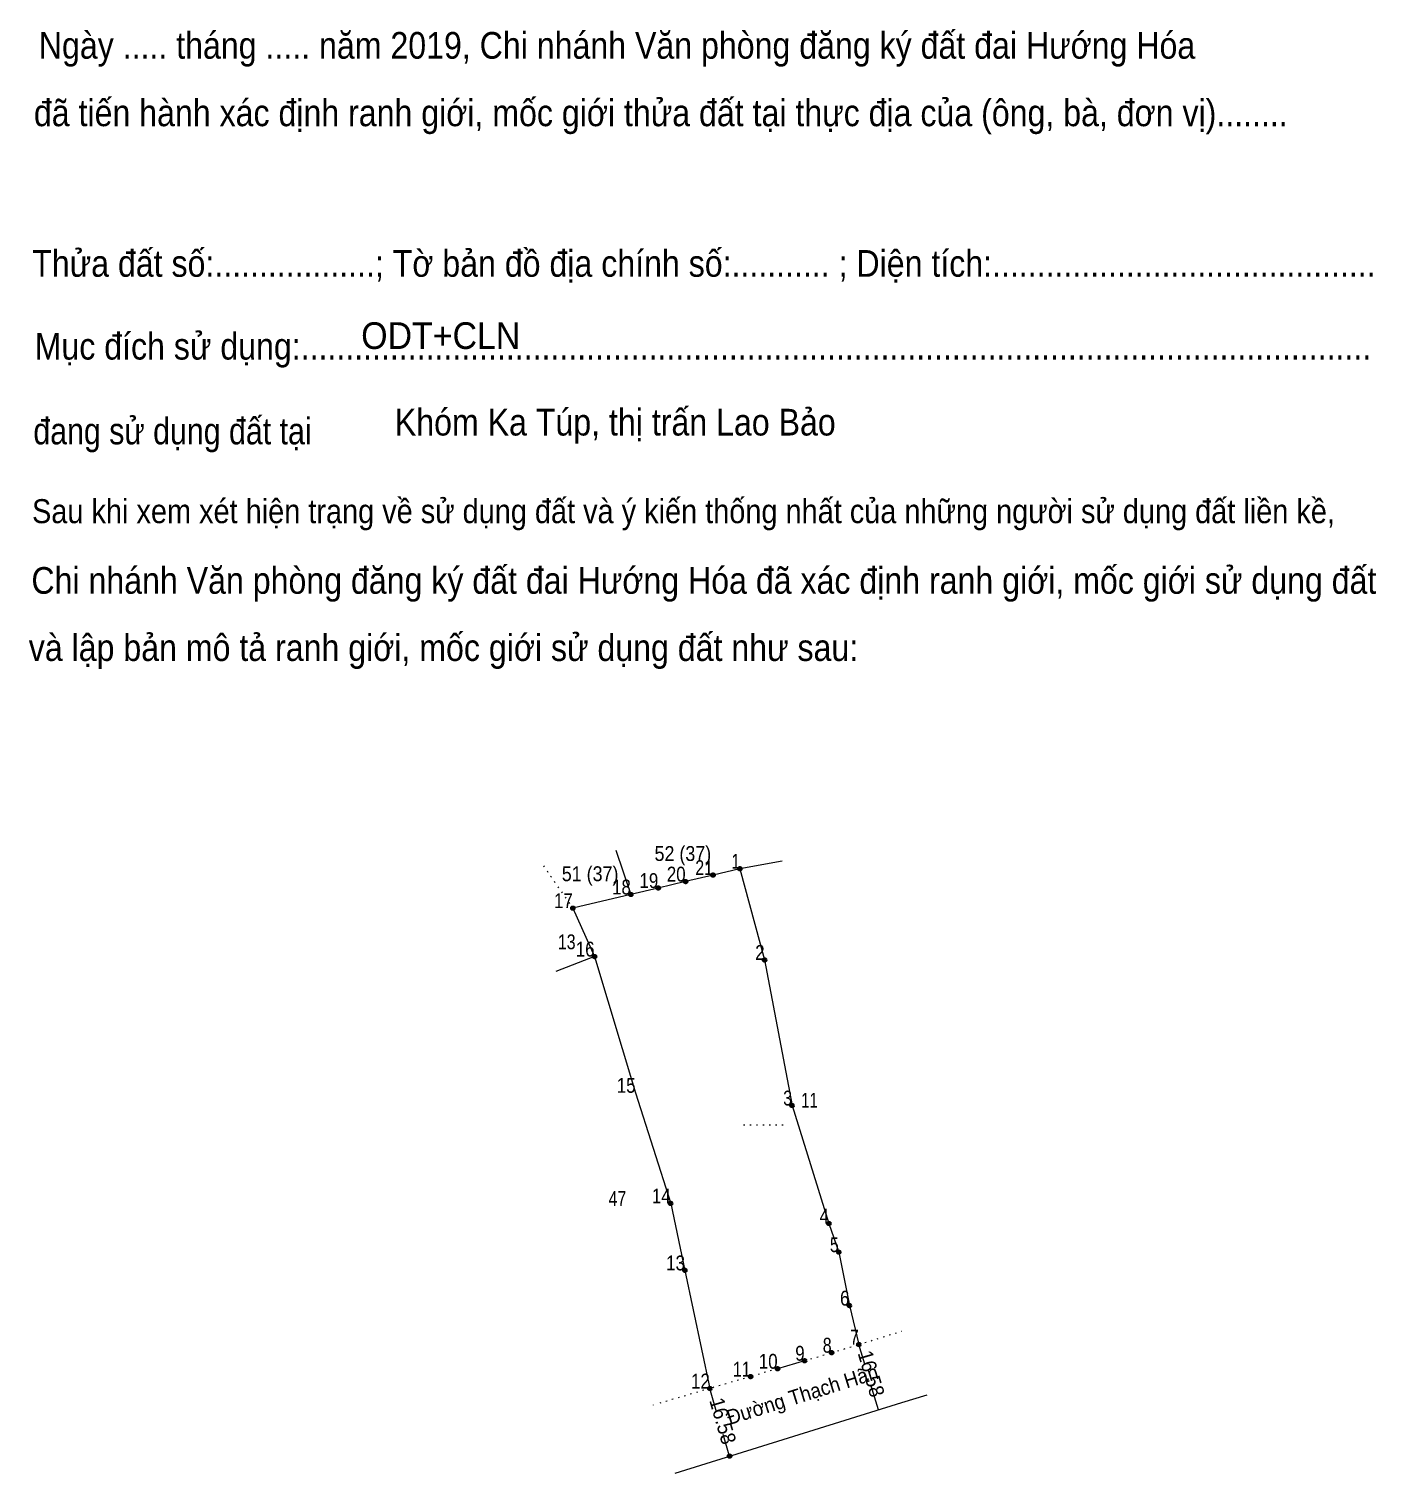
# Model space of a CAD drawing. Header units: metres. Extents: x 533112 to 536103, y 1835741 to 1836596.
# Drawn here: x 533112.1 to 533429.3, y 1835811.3 to 1836151.4 of the extents above; entities that cross this region are included whole.
import ezdxf
from ezdxf.enums import TextEntityAlignment as Align

# ---------------------------------------------------------------- set-up
doc = ezdxf.new("R2010")
doc.units = ezdxf.units.M
doc.linetypes.add('DOTTED', pattern=[1.5, 0.3, -1.2])
doc.linetypes.add('MEDIUM_DASHED', pattern=[4.5, 3, -1.5])
for name, color, linetype, lineweight in [('10', 7, 'DOTTED', 13), ('32', 7, 'DOTTED', 13), ('40', 7, 'Continuous', 13), ('63', 7, 'MEDIUM_DASHED', 13)]:
    doc.layers.add(name, color=color, linetype=linetype, lineweight=lineweight)
doc.layers.add('16', color=7, linetype='Continuous')
doc.layers.add('51', color=7, linetype='Continuous')

msp = doc.modelspace()

# ---------------------------------------------------------------- hatches: boundary and pattern name
at = {"layer": '63'}
for points in [[(533267.23, 1835950.6, 1), (533266.23, 1835950.6, 1)], [(533273.68, 1835952.13, 1), (533272.68, 1835952.13, 1)], [(533280.01, 1835953.62, 1), (533279.01, 1835953.62, 1)], [(533254.34, 1835947.56, 1), (533253.34, 1835947.56, 1)], [(533260.79, 1835949.08, 1), (533259.79, 1835949.08, 1)], [(533240.67, 1835944.34, 1), (533239.67, 1835944.34, 1)], [(533245.79, 1835932.94, 1), (533244.79, 1835932.94, 1)], [(533285.83, 1835932.15, 1), (533284.83, 1835932.15, 1)], [(533292.3, 1835897.87, 1), (533291.3, 1835897.87, 1)], [(533263.71, 1835874.82, 1), (533262.71, 1835874.82, 1)], [(533300.98, 1835870.09, 1), (533299.98, 1835870.09, 1)], [(533303.3, 1835863.35, 1), (533302.3, 1835863.35, 1)], [(533267.08, 1835859.06, 1), (533266.08, 1835859.06, 1)], [(533305.81, 1835850.77, 1), (533304.81, 1835850.77, 1)], [(533308.03, 1835841.6, 1), (533307.03, 1835841.6, 1)], [(533301.61, 1835839.68, 1), (533300.61, 1835839.68, 1)], [(533288.9, 1835835.9, 1), (533287.9, 1835835.9, 1)], [(533295.26, 1835837.78, 1), (533294.26, 1835837.78, 1)], [(533282.54, 1835834.04, 1), (533281.54, 1835834.04, 1)], [(533272.94, 1835831.24, 1), (533271.94, 1835831.24, 1)], [(533277.58, 1835815.32, 1), (533276.58, 1835815.32, 1)]]:
    msp.add_hatch(color=256, dxfattribs=at).paths.add_polyline_path(points)

# ---------------------------------------------------------------- linework, layer by layer
at = {"layer": '10'}
for p, q in [((533233.23, 1835954.32), (533240.17, 1835944.34)), ((533307.53, 1835841.6), (533317.65, 1835844.77)), ((533288.4, 1835835.9), (533282.04, 1835834.04)), ((533282.04, 1835834.04), (533272.44, 1835831.24)), ((533272.44, 1835831.24), (533260.33, 1835827.69))]:
    msp.add_line(p, q, dxfattribs=at)
at = {"layer": '10', "linetype": 'Continuous'}
for p, q in [((533253.84, 1835947.56), (533240.17, 1835944.34)), ((533260.29, 1835949.08), (533253.84, 1835947.56))]:
    msp.add_line(p, q, dxfattribs=at)
for points in [[(533289.5, 1835955.42), (533279.51, 1835953.62), (533273.18, 1835952.13)], [(533273.18, 1835952.13), (533266.73, 1835950.6), (533260.29, 1835949.08)]]:
    msp.add_lwpolyline(points, dxfattribs=at)
at = {"layer": '10'}
msp.add_lwpolyline([(533294.76, 1835837.78), (533301.11, 1835839.68), (533307.53, 1835841.6)], dxfattribs=at)
at = {"layer": '32'}
msp.add_line((533280.39, 1835893.31), (533290.1, 1835893.31), dxfattribs=at)
at = {"layer": '40'}
for p, q in [((533250.28, 1835958.01), (533253.84, 1835947.56)), ((533240.17, 1835944.34), (533245.29, 1835932.94)), ((533245.29, 1835932.94), (533236.18, 1835929.45)), ((533266.58, 1835859.06), (533272.44, 1835831.24)), ((533294.76, 1835837.78), (533288.4, 1835835.9)), ((533259.15, 1835827.35), (533259.14, 1835827.39))]:
    msp.add_line(p, q, dxfattribs=at)
for points in [[(533279.51, 1835953.62), (533285.33, 1835932.15), (533291.8, 1835897.87), (533300.48, 1835870.09), (533302.8, 1835863.35), (533305.31, 1835850.77), (533307.53, 1835841.6)], [(533245.29, 1835932.94), (533254.94, 1835900.86), (533263.21, 1835874.82), (533266.58, 1835859.06)], [(533264.23, 1835811.32), (533317.65, 1835827.95), (533323.59, 1835829.72)]]:
    msp.add_lwpolyline(points, dxfattribs=at)
at = {"layer": '63', "linetype": 'Continuous'}
for p, q in [((533308.9, 1835837.01), (533307.53, 1835841.6)), ((533312.12, 1835826.23), (533310.35, 1835832.14)), ((533274.04, 1835825.74), (533272.44, 1835831.24)), ((533277.08, 1835815.32), (533275.59, 1835820.43))]:
    msp.add_line(p, q, dxfattribs=at)
at = {"layer": '63'}
for centre in [(533266.73, 1835950.6), (533273.18, 1835952.13), (533279.51, 1835953.62), (533279.51, 1835953.62), (533253.84, 1835947.56), (533260.29, 1835949.08), (533240.17, 1835944.34), (533245.29, 1835932.94), (533285.33, 1835932.15), (533291.8, 1835897.87), (533263.21, 1835874.82), (533300.48, 1835870.09), (533302.8, 1835863.35), (533266.58, 1835859.06), (533305.31, 1835850.77), (533307.53, 1835841.6), (533301.11, 1835839.68), (533288.4, 1835835.9), (533294.76, 1835837.78), (533282.04, 1835834.04), (533272.44, 1835831.24), (533277.08, 1835815.32)]:
    msp.add_circle(centre, 0.5, dxfattribs=at)

# ---------------------------------------------------------------- texts
at = {"layer": '10', "width": 0.75}
msp.add_text('11', height=3.5, dxfattribs=at).set_placement((533295.9, 1835897.34), align=Align.CENTER)
at = {"layer": '16'}
for s, height, width, p in [('Ngày ..... tháng ..... năm 2019, Chi nhánh Văn phòng đăng ký đất đai Hướng Hóa', 6.283, 0.9, (533114.41, 1836144.34)), (' đã tiến hành xác định ranh giới, mốc giới thửa đất tại thực địa của (ông, bà, đơn vị)........', 6.283, 0.9, (533111.15, 1836128.45)), ('Thửa đất số:..................; Tờ bản đồ địa chính số:........... ; Diện tích:...........................................', 6.283, 0.9, (533112.85, 1836093)), ('Mục đích sử dụng:........................................................................................................................', 6.283, 0.9, (533113.43, 1836073.5)), ('ODT+CLN', 6.283, 0.95, (533190.33, 1836076)), ('đang sử dụng đất tại', 6.283, 0.85, (533113.12, 1836053.54)), ('Khóm Ka Túp, thị trấn Lao Bảo', 6.283, 0.9, (533198.25, 1836055.62)), ('Sau khi xem xét hiện trạng về sử dụng đất và ý kiến thống nhất của những người sử dụng đất liền kề,', 5.655, 0.9, (533112.81, 1836034.98)), ('Chi nhánh Văn phòng đăng ký đất đai Hướng Hóa đã xác định ranh giới, mốc giới sử dụng đất', 6.283, 0.9, (533112.66, 1836018.36)), (' và lập bản mô tả ranh giới, mốc giới sử dụng đất như sau:', 6.283, 0.9, (533109.94, 1836002.54))]:
    msp.add_text(s, height=height, dxfattribs=dict(at, width=width)).set_placement(p)
at = {"layer": '32', "width": 0.8}
for s, p in [('13', (533238.73, 1835934.66)), ('47', (533250.66, 1835874.22))]:
    msp.add_text(s, height=3.5, dxfattribs=at).set_placement(p, align=Align.CENTER)
at = {"layer": '51', "width": 0.9}
for s, p in [('52 (37)', (533266.08, 1835955.45)), ('51 (37)', (533244.24, 1835950.69))]:
    msp.add_text(s, height=3.5, dxfattribs=at).set_placement(p, align=Align.CENTER)
at = {"layer": '63'}
for s, width, p in [(' 21', 0.8, (533273.18, 1835952.13)), (' 1', 0.75, (533279.51, 1835953.62)), (' 18', 0.85, (533253.84, 1835947.56)), (' 19', 0.85, (533260.29, 1835949.08)), (' 20', 0.85, (533266.73, 1835950.6)), (' 17', 0.85, (533240.17, 1835944.34)), (' 16', 0.85, (533245.29, 1835932.94)), (' 2', 0.85, (533285.33, 1835932.15)), (' 15', 0.85, (533254.94, 1835900.86)), (' 3', 0.8, (533291.8, 1835897.87)), (' 14', 0.85, (533263.21, 1835874.82)), (' 4', 0.85, (533300.48, 1835870.09)), (' 5', 0.8, (533302.8, 1835863.35)), (' 13', 0.85, (533266.58, 1835859.06)), (' 6', 0.85, (533305.31, 1835850.77)), (' 8', 0.8, (533301.11, 1835839.68)), (' 7', 0.8, (533307.53, 1835841.6)), (' 10', 0.85, (533288.4, 1835835.9)), (' 9', 0.85, (533294.76, 1835837.78)), (' 11', 0.8, (533282.04, 1835834.04)), (' 12', 0.85, (533272.44, 1835831.24))]:
    msp.add_text(s, height=3.5, dxfattribs=dict(at, width=width)).set_placement(p, align=Align.RIGHT)
at = {"layer": '63', "width": 0.95}
for s, rotation, p in [('16.58', 286.249, (533308.769, 1835834.235)), ('Đường Thạch Hãn', 17.292, (533294.76, 1835828.141)), ('16.58', 286.249, (533273.819, 1835823.115))]:
    msp.add_text(s, height=3.5, rotation=rotation, dxfattribs=at).set_placement(p, align=Align.CENTER)

doc.saveas('drawing.dxf')
